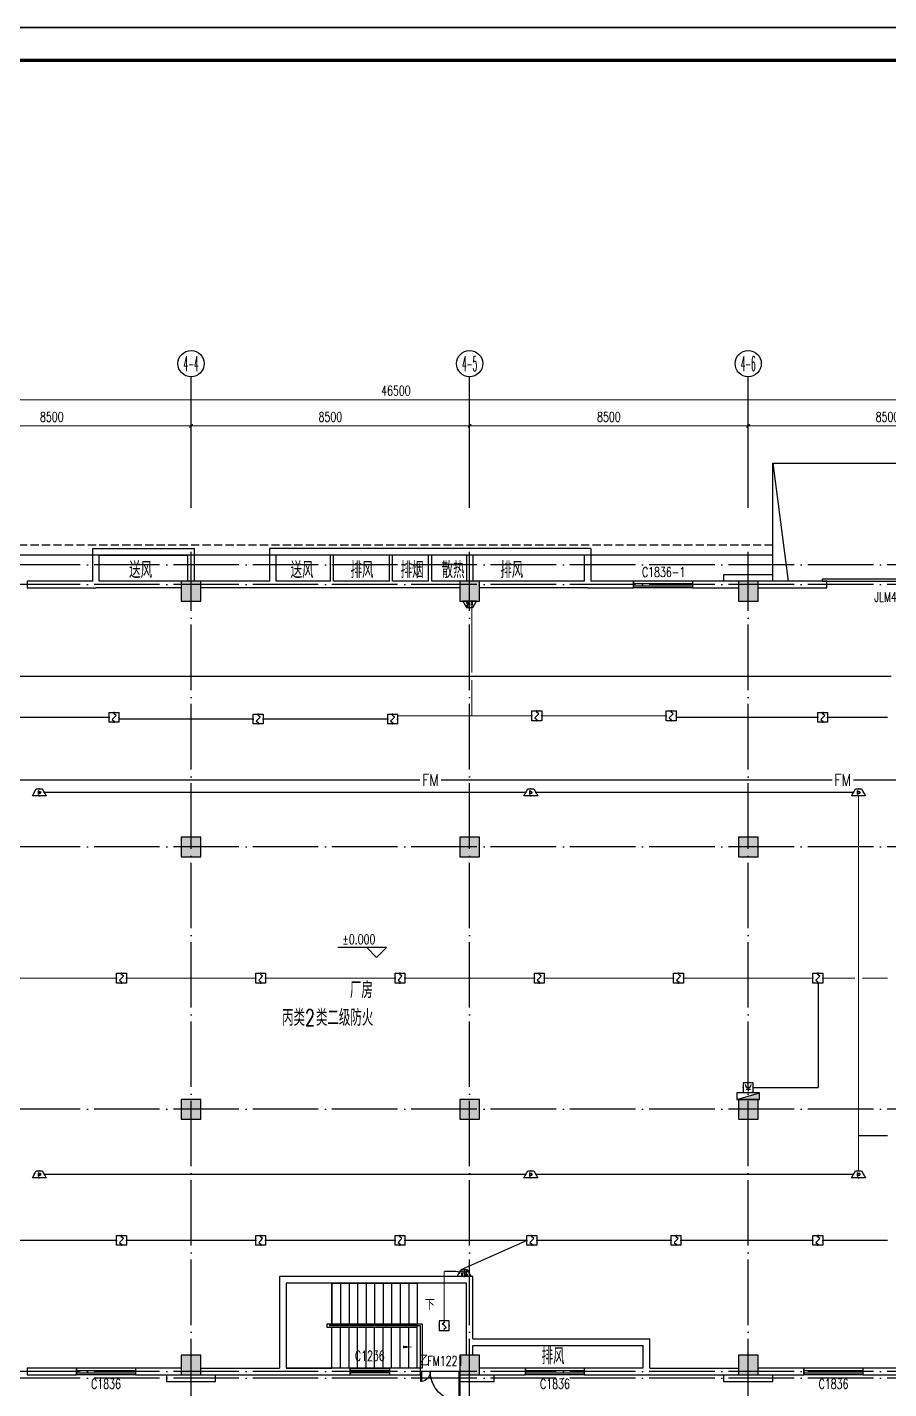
# Model space of a CAD drawing. Extents: x -124594 to 516503, y -3148 to 203159.
# Drawn here: x 31058 to 57349, y 17614 to 59137 of the extents above; entities that cross this region are included whole.
import ezdxf
from ezdxf.enums import TextEntityAlignment as Align

# ---------------------------------------------------------------- set-up
doc = ezdxf.new("R2010")
doc.units = 0
doc.header["$LTSCALE"] = 1000
doc.header["$MEASUREMENT"] = 0
doc.linetypes.add('DASH', pattern=[0.35, 0.25, -0.1])
doc.linetypes.add('DOTE', pattern=[2.42, 2, -0.2, 0.02, -0.2])
for name, color, linetype in [('AXIS', 3, 'Continuous'), ('AXIS_TEXT', 7, 'Continuous'), ('COLUMN', 9, 'Continuous'), ('DIM-消防火灾监控', 3, 'Continuous'), ('DIM_SYMB', 3, 'Continuous'), ('EQUIP-消防', 3, 'Continuous'), ('EQUIP_消火栓', 7, 'Continuous'), ('J-ANNO-标高标注', 144, 'Continuous'), ('J-AXIS-轴线', 1, 'DOTE'), ('J-DOOR-窗', 8, 'Continuous'), ('J-DOOR-门', 8, 'Continuous'), ('J-DRAN-地面及散水', 45, 'Continuous'), ('J-STAIR-楼梯', 142, 'Continuous'), ('J-WALL-墙体', 2, 'Continuous'), ('PUB_HATCH', 8, 'Continuous'), ('PUB_TEXT', 7, 'Continuous'), ('PUB_TITLE', 4, 'Continuous'), ('WINDOW_TEXT', 7, 'Continuous'), ('WIRE-消防', 222, 'Continuous'), ('WIRE-消防广播', 4, 'TG_BC'), ('WIRE-消防火灾监控', 6, 'Continuous'), ('WIRE-消防电话', 4, 'TG_F'), ('打印框线', 7, 'Continuous'), ('标准打印框线2025-06-19-05-44', 7, 'Continuous'), ('装饰柱', 7, 'Continuous')]:
    doc.layers.add(name, color=color, linetype=linetype)
doc.layers.add('建筑底图', color=8, linetype='Continuous', lineweight=5)
doc.styles.add('_TCH_AXIS', font='COMPLEX', dxfattribs={"bigfont": 'GBCBIG'})
doc.styles.add('_TCH_DIM', font='SIMPLEX', dxfattribs={"bigfont": 'GBCBIG'})
doc.styles.add('_TCH_DIM_T3', font='SIMPLEX', dxfattribs={"width": 0.705882, "bigfont": 'GBCBIG'})
doc.styles.add('_TCH_WINDOW', font='SIMPLEX', dxfattribs={"height": 3.5, "bigfont": 'GBCBIG'})
doc.styles.add('_TEL_DIM', font='SIMPLEX', dxfattribs={"width": 0.8, "height": 3.5, "bigfont": 'HZTXT'})
doc.styles.add('COMPLEX', font='COMPLEX')
doc.styles.add('HZ', font='simplex.shx', dxfattribs={"width": 0.7, "bigfont": 'hztxt.shx'})
doc.styles.get("Standard").update_dxf_attribs({"font": 'gbenor.shx', "bigfont": 'gbcbig.shx'})
doc.styles.add('TG_LINETYPE', font='SIMPLEX', dxfattribs={"width": 0.8, "height": 3, "bigfont": 'HZTXT'})
doc.linetypes.add('TG_BC', pattern='A,2,-0.85,["BC",TG_LINETYPE,S=0.1,R=0,X=-0.65,Y=-0.15],0', length=2.85)
doc.linetypes.add('TG_F', pattern='A,2,-0.4,["F",TG_LINETYPE,S=0.1,R=0,X=-0.28,Y=-0.15],0', length=2.4)
doc.dimstyles.new('_TCH_ARCH&&100', dxfattribs={"dimtxt": 297.5, "dimasz": 100, "dimexe": 250, "dimexo": 300, "dimgap": 126.25, "dimtad": 1, "dimdec": 0, "dimzin": 0, "dimdsep": 46, "dimtxsty": '_TCH_DIM_T3', "dimblk": 'ARCHTICK', "dimcen": 0.09, "dimclrt": 7, "dimazin": 2, "dimtfac": 1, "dimtdec": 0, "dimtix": 1, "dimtmove": 2, "dimatfit": 3, "dimfxl": 1, "dimtolj": 1, "dimtzin": 0, "dimarcsym": 0})

# ---------------------------------------------------------------- blocks, each defined once
blk = doc.blocks.new('_AXISO')
blk.add_circle((0, 0), 0.5)
at = {"layer": 'AXIS_TEXT', "style": 'COMPLEX', "width": 1.041667}
blk.add_attdef('A', text='', height=0.56, dxfattribs=at).set_placement((-0.25, -0.28), (0.25, -0.28), align=Align.FIT)
blk = doc.blocks.new('$DorLib2D$00000225')
at = {"color": 0}
for p, q in [((0.475, -0.001), (0.475, 0.752)), ((0.475, 0.752), (0.5, 0.752)), ((0.5, -0.001), (0.5, 0.752)), ((-0.5, 0), (-0.5, 0.252)), ((-0.475, 0.252), (-0.5, 0.252)), ((-0.475, 0), (-0.475, 0.252)), ((-0.475, 0), (-0.5, 0)), ((0.475, -0.001), (0.5, -0.001))]:
    blk.add_line(p, q, dxfattribs=at)
for centre, radius, start, end in [((0.505, -0.002), 0.755, 92.2493, 179.7238), ((-0.501, 0.003), 0.251, 359.7899, 84.0974)]:
    blk.add_arc(centre, radius, start, end, dxfattribs=at)
blk = doc.blocks.new('$TCHSYS$WIN2D')
for p, q in [((-0.5, 0.5), (0.5, 0.5)), ((-0.5, 0.5), (-0.5, -0.5)), ((0.5, 0.5), (0.5, -0.5)), ((0.5, 0.167), (-0.5, 0.167)), ((0.5, -0.167), (-0.5, -0.167)), ((-0.5, -0.5), (0.5, -0.5))]:
    blk.add_line(p, q)
blk = doc.blocks.new('_ArchTick')
at = {"color": 0, "linetype": 'ByBlock', "const_width": 0.4}
blk.add_lwpolyline([(-0.5, -0.5), (0.5, 0.5)], dxfattribs=at)
blk = doc.blocks.new('*D129')
at = {"layer": 'AXIS', "color": 0, "lineweight": -2, "transparency": 16777216}
for p, q in [((19058, 121430), (19058, 124680)), ((65558, 121430), (65558, 124680)), ((19058, 124430), (65558, 124430))]:
    blk.add_line(p, q, dxfattribs=at)
at = {"layer": 'Defpoints', "color": 0, "transparency": 16777216}
for p in [(65558, 124430), (19058, 121130), (65558, 121130)]:
    blk.add_point(p, dxfattribs=at)
at = {"layer": 'AXIS', "color": 0, "lineweight": -2, "transparency": 16777216, "xscale": 100, "yscale": 100, "zscale": 100, "rotation": 180}
blk.add_blockref('_ArchTick', (19058, 124430), dxfattribs=at)
at = {"layer": 'AXIS', "color": 0, "lineweight": -2, "transparency": 16777216, "xscale": 100, "yscale": 100, "zscale": 100}
blk.add_blockref('_ArchTick', (65558, 124430), dxfattribs=at)
at = {"layer": 'AXIS', "color": 7, "transparency": 16777216, "insert": (42308, 124705), "char_height": 297.5, "attachment_point": 5, "style": '_TCH_DIM_T3'}
blk.add_mtext('\\A1;46500', dxfattribs=at)
blk = doc.blocks.new('*D131')
at = {"layer": 'AXIS', "color": 0, "lineweight": -2, "transparency": 16777216}
for p, q in [((53058, 121430), (53058, 123880)), ((61558, 121430), (61558, 123880)), ((53058, 123630), (61558, 123630))]:
    blk.add_line(p, q, dxfattribs=at)
at = {"layer": 'Defpoints', "color": 0, "transparency": 16777216}
for p in [(61558, 123630), (53058, 121130), (61558, 121130)]:
    blk.add_point(p, dxfattribs=at)
at = {"layer": 'AXIS', "color": 0, "lineweight": -2, "transparency": 16777216, "xscale": 100, "yscale": 100, "zscale": 100, "rotation": 180}
blk.add_blockref('_ArchTick', (53058, 123630), dxfattribs=at)
at = {"layer": 'AXIS', "color": 0, "lineweight": -2, "transparency": 16777216, "xscale": 100, "yscale": 100, "zscale": 100}
blk.add_blockref('_ArchTick', (61558, 123630), dxfattribs=at)
at = {"layer": 'AXIS', "color": 7, "transparency": 16777216, "insert": (57308, 123905), "char_height": 297.5, "attachment_point": 5, "style": '_TCH_DIM_T3'}
blk.add_mtext('\\A1;8500', dxfattribs=at)
blk = doc.blocks.new('*D132')
at = {"layer": 'AXIS', "color": 0, "lineweight": -2, "transparency": 16777216}
for p, q in [((44558, 121430), (44558, 123880)), ((53058, 121430), (53058, 123880)), ((44558, 123630), (53058, 123630))]:
    blk.add_line(p, q, dxfattribs=at)
at = {"layer": 'Defpoints', "color": 0, "transparency": 16777216}
for p in [(53058, 123630), (44558, 121130), (53058, 121130)]:
    blk.add_point(p, dxfattribs=at)
at = {"layer": 'AXIS', "color": 0, "lineweight": -2, "transparency": 16777216, "xscale": 100, "yscale": 100, "zscale": 100, "rotation": 180}
blk.add_blockref('_ArchTick', (44558, 123630), dxfattribs=at)
at = {"layer": 'AXIS', "color": 0, "lineweight": -2, "transparency": 16777216, "xscale": 100, "yscale": 100, "zscale": 100}
blk.add_blockref('_ArchTick', (53058, 123630), dxfattribs=at)
at = {"layer": 'AXIS', "color": 7, "transparency": 16777216, "insert": (48808, 123905), "char_height": 297.5, "attachment_point": 5, "style": '_TCH_DIM_T3'}
blk.add_mtext('\\A1;8500', dxfattribs=at)
blk = doc.blocks.new('*D133')
at = {"layer": 'AXIS', "color": 0, "lineweight": -2, "transparency": 16777216}
for p, q in [((36058, 121430), (36058, 123880)), ((44558, 121430), (44558, 123880)), ((36058, 123630), (44558, 123630))]:
    blk.add_line(p, q, dxfattribs=at)
at = {"layer": 'Defpoints', "color": 0, "transparency": 16777216}
for p in [(44558, 123630), (36058, 121130), (44558, 121130)]:
    blk.add_point(p, dxfattribs=at)
at = {"layer": 'AXIS', "color": 0, "lineweight": -2, "transparency": 16777216, "xscale": 100, "yscale": 100, "zscale": 100, "rotation": 180}
blk.add_blockref('_ArchTick', (36058, 123630), dxfattribs=at)
at = {"layer": 'AXIS', "color": 0, "lineweight": -2, "transparency": 16777216, "xscale": 100, "yscale": 100, "zscale": 100}
blk.add_blockref('_ArchTick', (44558, 123630), dxfattribs=at)
at = {"layer": 'AXIS', "color": 7, "transparency": 16777216, "insert": (40308, 123905), "char_height": 297.5, "attachment_point": 5, "style": '_TCH_DIM_T3'}
blk.add_mtext('\\A1;8500', dxfattribs=at)
blk = doc.blocks.new('*D134')
at = {"layer": 'AXIS', "color": 0, "lineweight": -2, "transparency": 16777216}
for p, q in [((27558, 121430), (27558, 123880)), ((36058, 121430), (36058, 123880)), ((27558, 123630), (36058, 123630))]:
    blk.add_line(p, q, dxfattribs=at)
at = {"layer": 'Defpoints', "color": 0, "transparency": 16777216}
for p in [(36058, 123630), (27558, 121130), (36058, 121130)]:
    blk.add_point(p, dxfattribs=at)
at = {"layer": 'AXIS', "color": 0, "lineweight": -2, "transparency": 16777216, "xscale": 100, "yscale": 100, "zscale": 100, "rotation": 180}
blk.add_blockref('_ArchTick', (27558, 123630), dxfattribs=at)
at = {"layer": 'AXIS', "color": 0, "lineweight": -2, "transparency": 16777216, "xscale": 100, "yscale": 100, "zscale": 100}
blk.add_blockref('_ArchTick', (36058, 123630), dxfattribs=at)
at = {"layer": 'AXIS', "color": 7, "transparency": 16777216, "insert": (31808, 123905), "char_height": 297.5, "attachment_point": 5, "style": '_TCH_DIM_T3'}
blk.add_mtext('\\A1;8500', dxfattribs=at)
blk = doc.blocks.new('_FZH')
blk.add_lwpolyline([(-0.5, -0.5), (0.5, -0.5), (0.5, 0.5), (-0.5, 0.5)], close=True)
at = {"layer": 'PUB_HATCH'}
blk.add_solid([(-0.5, -0.5), (0.5, -0.5), (-0.5, 0.5), (0.5, 0.5)], dxfattribs=at)
blk = doc.blocks.new('$DorLib2D$00000126')
at = {"color": 0, "linetype": 'Continuous'}
for p, q in [((-0.532, 0.5), (-0.532, 0.9)), ((0.532, 0.9), (0.532, 0.5))]:
    blk.add_line(p, q, dxfattribs=at)
at = {"color": 0, "linetype": 'DASH'}
for p, q in [((-0.532, 0.9), (0.532, 0.9)), ((-0.532, 0.5), (0.532, 0.5))]:
    blk.add_line(p, q, dxfattribs=at)
blk = doc.blocks.new('$Equip$00002649')
for p, q in [((-0.5, 0.5), (-0.5, -0.5)), ((0.5, 0.5), (-0.5, 0.5)), ((-0.2, 0.2), (0.05, 0.4)), ((0, 0), (-0.2, 0.2)), ((0, 0), (0.2, -0.2)), ((0.5, -0.5), (0.5, 0.5)), ((-0.5, -0.5), (0.5, -0.5)), ((0.2, -0.2), (-0.05, -0.4))]:
    blk.add_line(p, q)
at = {"const_width": 0.0667}
blk.add_lwpolyline([(-0.5, 0.5), (0.5, 0.5), (0.5, -0.5), (-0.5, -0.5), (-0.5, 0.5), (0.5, 0.5)], dxfattribs=at)
for p in [(-0.5, 0), (0, 0.5), (0.5, 0), (0, -0.5)]:
    blk.add_point(p)
at = {"color": 7, "flags": 1}
for tag, height, p in [('A', 0.00002, (0, 0)), ('B', 0.4, (0.76, -0.21))]:
    blk.add_attdef(tag, text='', height=height, dxfattribs=at).set_placement(p, align=Align.MIDDLE_CENTER)
blk = doc.blocks.new('$equip$00002679')
for p, q in [((-0.3, 0.7), (-0.7, 0)), ((-0.7, 0), (0.7, 0)), ((0.3, 0.7), (-0.3, 0.7)), ((0.3, 0.7), (-0.3, 0.7)), ((-0.26, 0.25), (-0.3, 0.57)), ((-0.3, 0.57), (-0.13, 0.49)), ((-0.3, 0.25), (-0.3, 0.11)), ((-0.13, 0.25), (-0.3, 0.25)), ((-0.3, 0.11), (-0.13, 0.11)), ((-0.13, 0.49), (-0.17, 0.25)), ((-0.13, 0.11), (-0.13, 0.25)), ((0, 0.7), (0, 0)), ((0.17, 0.11), (0.17, 0.34)), ((0.29, 0.11), (0.17, 0.11)), ((0.29, 0.34), (0.29, 0.11)), ((0.7, 0), (0.3, 0.7))]:
    blk.add_line(p, q)
at = {"const_width": 0.0667}
blk.add_lwpolyline([(-0.3, 0.7), (0.3, 0.7), (0.7, 0), (-0.7, 0), (-0.3, 0.7), (0.3, 0.7)], dxfattribs=at)
blk.add_lwpolyline([(-0.3, 0.7), (0.3, 0.7), (0.7, 0), (-0.7, 0), (-0.3, 0.7), (0.3, 0.7)], dxfattribs=at)
blk.add_circle((0.23, 0.43), 0.111)
for p in [(-0.5, 0.35), (0, 0.7), (0, 0), (0.5, 0.35)]:
    blk.add_point(p)
at = {"color": 7, "flags": 1}
for tag, height, p in [('A', 0.00002, (0, 0)), ('B', 0.4, (0.96, 0.3))]:
    blk.add_attdef(tag, text='', height=height, dxfattribs=at).set_placement(p, align=Align.MIDDLE_CENTER)
blk = doc.blocks.new('$equip$00002677')
for p, q in [((-0.3, 0.7), (-0.7, 0)), ((-0.7, 0), (0.7, 0)), ((0.3, 0.7), (-0.3, 0.7)), ((-0.12, 0.42), (-0.12, 0.26)), ((-0.12, 0.42), (-0.04, 0.42)), ((-0.04, 0.26), (-0.12, 0.26)), ((-0.04, 0.42), (0.12, 0.5)), ((-0.04, 0.42), (-0.04, 0.26)), ((0.12, 0.17), (-0.04, 0.26)), ((0.12, 0.5), (0.12, 0.17)), ((0.7, 0), (0.3, 0.7))]:
    blk.add_line(p, q)
at = {"const_width": 0.0667}
blk.add_lwpolyline([(-0.3, 0.7), (0.3, 0.7), (0.7, 0), (-0.7, 0), (-0.3, 0.7), (0.3, 0.7)], dxfattribs=at)
blk.add_lwpolyline([(-0.3, 0.7), (0.3, 0.7), (0.7, 0), (-0.7, 0), (-0.3, 0.7), (0.3, 0.7)], dxfattribs=at)
for p in [(-0.5, 0.35), (0, 0.7), (0, 0), (0.5, 0.35)]:
    blk.add_point(p)
at = {"color": 7, "flags": 1}
for tag, height, p in [('A', 0.00002, (0, 0)), ('B', 0.4, (0.96, 0.3))]:
    blk.add_attdef(tag, text='', height=height, dxfattribs=at).set_placement(p, align=Align.MIDDLE_CENTER)
blk = doc.blocks.new('$equip$00002656')
for p, q in [((-0.5, 1), (-0.5, 0)), ((0.5, 1), (-0.5, 1)), ((-0.5, 0), (0.5, 0)), ((-0.22, 0.33), (0.22, 0.33)), ((0, 0.5), (0, 0.15)), ((0.5, 0), (0.5, 1))]:
    blk.add_line(p, q)
at = {"const_width": 0.0667}
blk.add_lwpolyline([(-0.5, 1), (0.5, 1), (0.5, 0), (-0.5, 0), (-0.5, 1), (0.5, 1)], dxfattribs=at)
blk.add_arc((0, 0.8), 0.3, 180, 0)
for p in [(-0.5, 0.5), (0, 1), (0, 0), (0.5, 0.5)]:
    blk.add_point(p)
at = {"color": 7, "flags": 1}
for tag, height, p in [('A', 0.00002, (0, 0)), ('B', 0.4, (0.76, 0.29))]:
    blk.add_attdef(tag, text='', height=height, dxfattribs=at).set_placement(p, align=Align.MIDDLE_CENTER)
blk = doc.blocks.new('$TwtSys$00000434')
for p, q in [((-0.5, 0.5), (-0.5, -0.5)), ((-0.5, -0.5), (0.5, 0.5)), ((0.5, 0.5), (-0.5, 0.5)), ((0.5, -0.5), (0.5, 0.5)), ((-0.5, -0.5), (0.5, -0.5))]:
    blk.add_line(p, q)
blk.add_solid([(0.5, -0.5), (0.5, 0.5), (-0.5, -0.5)])
blk = doc.blocks.new('DFDFFSDVG')
at = {"color": 8, "linetype": 'DASH'}
blk.add_lwpolyline([(48058.3, 118890.8), (48058.3, 119690.8), (44658.3, 119690.8), (44658.3, 118890.8)], close=True, dxfattribs=at)
at = {"layer": 'AXIS', "color": 8}
for p, q in [((36058.3, 121129.9), (36058.3, 125129.9)), ((44558.3, 121129.9), (44558.3, 125129.9)), ((53058.3, 121129.9), (53058.3, 125129.9))]:
    blk.add_line(p, q, dxfattribs=at)
at = {"layer": 'DIM_SYMB', "color": 8}
blk.add_lwpolyline([(43088.3, 96840.8, 0, 0, 0), (39658.3, 96840.8, 0, 0, 0), (39658.3, 95540.8, 0, 0, 0), (42828.3, 95540.8, 0, 80, 0), (42528.3, 95540.8, 0, 0, 0)], format="xyseb", dxfattribs=at)
at = {"layer": 'J-ANNO-标高标注', "color": 8}
for p, q in [((42017.7, 107721.1), (40539.7, 107721.1)), ((41717.7, 107421.1), (41417.7, 107721.1)), ((41717.7, 107421.1), (42017.7, 107721.1))]:
    blk.add_line(p, q, dxfattribs=at)
at = {"layer": 'J-AXIS-轴线', "color": 8}
for p, q in [((36058.3, 93790.8), (36058.3, 119790.8)), ((44558.3, 93790.8), (44558.3, 119790.8)), ((53058.3, 93790.8), (53058.3, 119790.8)), ((66558.3, 119390.8), (18058.3, 119390.8)), ((66558.3, 118790.8), (18058.3, 118790.8)), ((66558.3, 110790.8), (18058.3, 110790.8)), ((66558.3, 102790.8), (18058.3, 102790.8)), ((66558.3, 94790.8), (18058.3, 94790.8)), ((66558.3, 94590.8), (18058.3, 94590.8))]:
    blk.add_line(p, q, dxfattribs=at)
at = {"layer": 'J-DRAN-地面及散水', "color": 8, "linetype": 'DASH'}
blk.add_lwpolyline([(53808.3, 119990.8), (26558.3, 119990.8)], dxfattribs=at)
at = {"layer": 'J-DRAN-地面及散水', "color": 8}
blk.add_lwpolyline([(53808.3, 119690.8), (26558.3, 119690.8)], dxfattribs=at)
at = {"layer": 'J-STAIR-楼梯', "color": 8}
for p, q in [((40358.3, 97490.8), (38958.3, 97490.8)), ((38958.3, 97490.8), (38958.3, 94890.8)), ((40358.3, 97490.8), (42958.3, 97490.8)), ((40358.3, 97490.8), (40358.3, 96250.8)), ((40358.3, 96250.8), (40358.3, 97490.8)), ((40618.3, 97490.8), (40618.3, 96250.8)), ((40878.3, 97490.8), (40878.3, 96250.8)), ((41138.3, 97490.8), (41138.3, 96250.8)), ((41398.3, 97490.8), (41398.3, 96250.8)), ((41658.3, 97490.8), (41658.3, 96250.8)), ((41918.3, 97490.8), (41918.3, 96250.8)), ((42178.3, 97490.8), (42178.3, 96250.8)), ((42438.3, 97490.8), (42438.3, 96250.8)), ((42698.3, 97490.8), (42698.3, 96250.8)), ((42958.3, 97490.8), (42958.3, 96250.8)), ((40208.3, 96130.8), (40208.3, 96250.8)), ((40208.3, 96250.8), (43108.3, 96250.8)), ((42958.3, 96130.8), (40208.3, 96130.8)), ((42958.3, 96190.8), (40268.3, 96190.8)), ((40268.3, 96190.8), (40268.3, 96190.8)), ((40268.3, 96190.8), (43048.3, 96190.8)), ((42958.3, 96190.8), (40358.3, 96190.8)), ((40358.3, 96190.8), (42958.3, 96190.8)), ((40358.3, 94890.8), (40358.3, 96130.8)), ((40358.3, 94890.8), (40358.3, 96130.8)), ((40618.3, 94890.8), (40618.3, 96130.8)), ((40878.3, 94890.8), (40878.3, 96130.8)), ((41138.3, 94890.8), (41138.3, 96130.8)), ((41398.3, 94890.8), (41398.3, 96130.8)), ((41658.3, 94890.8), (41658.3, 96130.8)), ((41918.3, 94890.8), (41918.3, 96130.8)), ((42178.3, 94890.8), (42178.3, 96130.8)), ((42438.3, 94890.8), (42438.3, 96130.8)), ((42698.3, 94890.8), (42698.3, 96130.8)), ((42958.3, 96130.8), (42958.3, 96190.8)), ((42958.3, 96130.8), (42958.3, 96190.8)), ((42958.3, 96190.8), (42958.3, 96190.8)), ((42958.3, 94890.8), (42958.3, 96130.8)), ((43048.3, 96190.8), (43048.3, 94890.8)), ((43108.3, 96250.8), (43108.3, 94890.8)), ((38958.3, 94890.8), (40358.3, 94890.8)), ((42958.3, 94890.8), (40358.3, 94890.8)), ((43108.3, 94890.8), (43048.3, 94890.8))]:
    blk.add_line(p, q, dxfattribs=at)
for points in [[(53808.3, 118890.8), (53808.3, 122490.8), (65558.3, 122490.8), (65658.3, 122490.8), (65658.3, 119490.8)], [(53808.3, 122490.8), (54278.3, 118890.8)]]:
    blk.add_lwpolyline(points, dxfattribs=at)
at = {"layer": 'J-WALL-墙体', "color": 8}
for p, q in [((33058.3, 119890.8), (36158.3, 119890.8)), ((33058.3, 118890.8), (33058.3, 119890.8)), ((33258.3, 119690.8), (35958.3, 119690.8)), ((33258.3, 118890.8), (33258.3, 119690.8)), ((35958.3, 118890.8), (35958.3, 119690.8)), ((36158.3, 118890.8), (36158.3, 119890.8)), ((40358.3, 119890.8), (38458.3, 119890.8)), ((38458.3, 118890.8), (38458.3, 119890.8)), ((40308.3, 119690.8), (38658.3, 119690.8)), ((38658.3, 118890.8), (38658.3, 119690.8)), ((40308.3, 118890.8), (40308.3, 119690.8)), ((42158.3, 119890.8), (40358.3, 119890.8)), ((40408.3, 118890.8), (40408.3, 119690.8)), ((42108.3, 119690.8), (40408.3, 119690.8)), ((42108.3, 118890.8), (42108.3, 119690.8)), ((43358.3, 119890.8), (42158.3, 119890.8)), ((42208.3, 118890.8), (42208.3, 119690.8)), ((43308.3, 119690.8), (42208.3, 119690.8)), ((43308.3, 118890.8), (43308.3, 119690.8)), ((44558.3, 119890.8), (43358.3, 119890.8)), ((43408.3, 118890.8), (43408.3, 119690.8)), ((44458.3, 119690.8), (43408.3, 119690.8)), ((44458.3, 119690.8), (44458.3, 118890.8)), ((48258.3, 119890.8), (44558.3, 119890.8)), ((44658.3, 119690.8), (44658.3, 118890.8)), ((48058.3, 119690.8), (44658.3, 119690.8)), ((48058.3, 119690.8), (48058.3, 118890.8)), ((48258.3, 119890.8), (48258.3, 118890.8)), ((33058.3, 118890.8), (31058.3, 118890.8)), ((31058.3, 118890.8), (31058.3, 118690.8)), ((35758.3, 118890.8), (33258.3, 118890.8)), ((38458.3, 118890.8), (36358.3, 118890.8)), ((40308.3, 118890.8), (38658.3, 118890.8)), ((42108.3, 118890.8), (40408.3, 118890.8)), ((43308.3, 118890.8), (42208.3, 118890.8)), ((44258.3, 118890.8), (43408.3, 118890.8)), ((48058.3, 118890.8), (44858.3, 118890.8)), ((49558.3, 118890.8), (48258.3, 118890.8)), ((49558.3, 118690.8), (49558.3, 118890.8)), ((52758.3, 118890.8), (51358.3, 118890.8)), ((51358.3, 118890.8), (51358.3, 118690.8)), ((55458.3, 118890.8), (53358.3, 118890.8)), ((55458.3, 118690.8), (55458.3, 118890.8)), ((31058.3, 118690.8), (33158.3, 118690.8)), ((35758.3, 118690.8), (33158.3, 118690.8)), ((38558.3, 118690.8), (36358.3, 118690.8)), ((40358.3, 118690.8), (38558.3, 118690.8)), ((42158.3, 118690.8), (40358.3, 118690.8)), ((43358.3, 118690.8), (42158.3, 118690.8)), ((44258.3, 118690.8), (43358.3, 118690.8)), ((48158.3, 118690.8), (44858.3, 118690.8)), ((48158.3, 118690.8), (49558.3, 118690.8)), ((51358.3, 118690.8), (52758.3, 118690.8)), ((53358.3, 118690.8), (55458.3, 118690.8)), ((44658.3, 97690.8), (38758.3, 97690.8)), ((38758.3, 97690.8), (38758.3, 94890.8)), ((44658.3, 95790.8), (44658.3, 97690.8)), ((44458.3, 97490.8), (38958.3, 97490.8)), ((38958.3, 97490.8), (38958.3, 94890.8)), ((44458.3, 95690.8), (44458.3, 97490.8)), ((44458.3, 95290.8), (44458.3, 95690.8)), ((44658.3, 95790.8), (50058.3, 95790.8)), ((44658.3, 95290.8), (44658.3, 95590.8)), ((44658.3, 95590.8), (49858.3, 95590.8)), ((49858.3, 94890.8), (49858.3, 95590.8)), ((50058.3, 94890.8), (50058.3, 95790.8)), ((32558.3, 94890.8), (31058.3, 94890.8)), ((31058.3, 94890.8), (31058.3, 94690.8)), ((31058.3, 94690.8), (32558.3, 94690.8)), ((32558.3, 94690.8), (32558.3, 94890.8)), ((35758.3, 94890.8), (34358.3, 94890.8)), ((34358.3, 94890.8), (34358.3, 94690.8)), ((34358.3, 94690.8), (35758.3, 94690.8)), ((36358.3, 94890.8), (38758.3, 94890.8)), ((36358.3, 94690.8), (38858.3, 94690.8)), ((38858.3, 94690.8), (40908.3, 94690.8)), ((40908.3, 94890.8), (38958.3, 94890.8)), ((40908.3, 94690.8), (40908.3, 94890.8)), ((43058.3, 94890.8), (42108.3, 94890.8)), ((42108.3, 94890.8), (42108.3, 94690.8)), ((42108.3, 94690.8), (43058.3, 94690.8)), ((43058.3, 94690.8), (43058.3, 94890.8)), ((46258.3, 94890.8), (44858.3, 94890.8)), ((44858.3, 94690.8), (46258.3, 94690.8)), ((46258.3, 94690.8), (46258.3, 94890.8)), ((49858.3, 94890.8), (48058.3, 94890.8)), ((48058.3, 94890.8), (48058.3, 94690.8)), ((48058.3, 94690.8), (49958.3, 94690.8)), ((49958.3, 94690.8), (52758.3, 94690.8)), ((50058.3, 94890.8), (52758.3, 94890.8)), ((54758.3, 94890.8), (53358.3, 94890.8)), ((53358.3, 94690.8), (54758.3, 94690.8)), ((54758.3, 94690.8), (54758.3, 94890.8)), ((57957.5, 94890.8), (56558.3, 94890.8)), ((56558.3, 94890.8), (56558.3, 94690.8)), ((56558.3, 94690.8), (57957.5, 94690.8))]:
    blk.add_line(p, q, dxfattribs=at)
at = {"layer": '装饰柱', "color": 8}
for points in [[(53808.3, 118890.8), (53808.3, 119090.8), (52308.3, 119090.8), (52308.3, 118890.8)], [(35308.3, 94690.8), (35308.3, 94490.8), (36808.3, 94490.8), (36808.3, 94690.8)], [(44258.3, 94690.8), (44258.3, 94490.8), (45308.3, 94490.8), (45308.3, 94690.8)], [(52308.3, 94690.8), (52308.3, 94490.8), (53808.3, 94490.8), (53808.3, 94690.8)]]:
    blk.add_lwpolyline(points, dxfattribs=at)
at = {"layer": 'AXIS', "color": 8}
ref = blk.add_blockref('_AXISO', (36058.3, 125529.9), dxfattribs=dict(at, xscale=800, yscale=800, zscale=800))
ref.add_attrib('A', '4-4', dxfattribs={"layer": 'AXIS_TEXT', "color": 8, "height": 452.55, "style": '_TCH_AXIS', "width": 0.333333}).set_placement((35832.1, 125303.6), (36284.6, 125303.6), align=Align.FIT)
ref = blk.add_blockref('_AXISO', (44558.3, 125529.9), dxfattribs=dict(at, xscale=800, yscale=800, zscale=800))
ref.add_attrib('A', '4-5', dxfattribs={"layer": 'AXIS_TEXT', "color": 8, "height": 452.55, "style": '_TCH_AXIS', "width": 0.344262}).set_placement((44332.1, 125303.6), (44784.6, 125303.6), align=Align.FIT)
ref = blk.add_blockref('_AXISO', (53058.3, 125529.9), dxfattribs=dict(at, xscale=800, yscale=800, zscale=800))
ref.add_attrib('A', '4-6', dxfattribs={"layer": 'AXIS_TEXT', "color": 8, "height": 452.55, "style": '_TCH_AXIS', "width": 0.344262}).set_placement((52832.1, 125303.6), (53284.6, 125303.6), align=Align.FIT)
at = {"layer": 'COLUMN', "color": 8, "xscale": 600, "yscale": 600, "zscale": 600, "rotation": 90}
for p in [(36058.3, 118590.8), (44558.3, 118590.8), (53058.3, 118590.8), (36058.3, 110790.8), (44558.3, 110790.8), (53058.3, 110790.8), (36058.3, 102790.8), (44558.3, 102790.8), (53058.3, 102790.8), (36058.3, 94990.8), (44558.3, 94990.8), (53058.3, 94990.8)]:
    blk.add_blockref('_FZH', p, dxfattribs=at)
at = {"layer": 'J-DOOR-窗', "color": 8}
ref = blk.add_blockref('$TCHSYS$WIN2D', (50458.3, 118790.8), dxfattribs=dict(at, xscale=1800, yscale=-200, zscale=200, rotation=180))
ref.add_attrib('A', 'C1836-1', (49818.3, 119023.8), dxfattribs={"layer": 'WINDOW_TEXT', "color": 8, "height": 297.5, "style": '_TCH_WINDOW', "width": 0.705882})
ref = blk.add_blockref('$TCHSYS$WIN2D', (41508.3, 94790.8), dxfattribs=dict(at, xscale=1200, yscale=200, zscale=200))
ref.add_attrib('A', 'C1236', (41058.3, 95122.5), dxfattribs={"layer": 'WINDOW_TEXT', "color": 8, "height": 297.5, "style": '_TCH_WINDOW', "width": 0.705882})
ref = blk.add_blockref('$TCHSYS$WIN2D', (33458.3, 94790.8), dxfattribs=dict(at, xscale=-1800, yscale=200, zscale=200))
ref.add_attrib('A', 'C1836', (33008.3, 94267), dxfattribs={"layer": 'WINDOW_TEXT', "color": 8, "height": 297.5, "style": '_TCH_WINDOW', "width": 0.705882})
at = {"layer": 'J-DOOR-窗', "color": 8, "xscale": 1200, "yscale": -1200, "zscale": 200}
blk.add_blockref('$DorLib2D$00000225', (43658.3, 94790.8), dxfattribs=at)
at = {"layer": 'J-DOOR-窗', "color": 8}
ref = blk.add_blockref('$TCHSYS$WIN2D', (47158.3, 94790.8), dxfattribs=dict(at, xscale=-1800, yscale=200, zscale=200))
ref.add_attrib('A', 'C1836', (46708.3, 94267), dxfattribs={"layer": 'WINDOW_TEXT', "color": 8, "height": 297.5, "style": '_TCH_WINDOW', "width": 0.705882})
ref = blk.add_blockref('$TCHSYS$WIN2D', (55658.3, 94790.8), dxfattribs=dict(at, xscale=-1800, yscale=200, zscale=200))
ref.add_attrib('A', 'C1836', (55208.3, 94267), dxfattribs={"layer": 'WINDOW_TEXT', "color": 8, "height": 297.5, "style": '_TCH_WINDOW', "width": 0.705882})
at = {"layer": 'J-DOOR-门', "color": 8}
ref = blk.add_blockref('$DorLib2D$00000126', (57558.3, 118790.8), dxfattribs=dict(at, xscale=-4200, yscale=-200, zscale=200, rotation=180))
ref.add_attrib('A', 'JLM4245', (56903.3, 118267), dxfattribs={"layer": 'WINDOW_TEXT', "color": 8, "height": 297.5, "style": '_TCH_WINDOW', "width": 0.705882})
at = {"layer": 'DIM_SYMB', "color": 7, "style": '_TCH_DIM'}
blk.add_text('下', height=337.6, dxfattribs=at).set_placement((43193.3, 96665.8))
at = {"layer": 'J-ANNO-标高标注', "color": 7, "style": '_TCH_DIM', "width": 0.705882}
blk.add_text('%%P0.000', height=297.5, dxfattribs=at).set_placement((40674.7, 107826.1))
at = {"layer": 'PUB_TEXT', "color": 8, "style": 'HZ', "width": 0.7}
for s, p in [('送风', (34169, 118987.5)), ('送风', (39094.5, 118987.5)), ('排风', (40923, 118987.5)), ('排烟', (42451.5, 118987.5)), ('散热', (43702.5, 118987.5)), ('排风', (45495.5, 118987.5)), ('厂房', (40905.3, 106177.4)), ('丙类', (38835.8, 105333.2)), ('类二级防火', (39869.1, 105333.2)), ('2', (39535.8, 105333.2)), ('排风', (46754, 95010.5))]:
    blk.add_text(s, height=500, dxfattribs=at).set_placement(p)
at = {"layer": 'WINDOW_TEXT', "color": 8, "style": '_TCH_WINDOW'}
blk.add_text('乙', height=337.6, dxfattribs=at).set_placement((43024.1, 94966.2))
at = {"layer": 'WINDOW_TEXT', "color": 8, "style": '_TCH_WINDOW', "width": 0.705882}
blk.add_text('FM1221', height=297.5, dxfattribs=at).set_placement((43269.9, 94966.2))
at = {"layer": 'AXIS', "color": 8}
for p1, p2, distance, picture, middle in [((19058.3, 121129.9), (65558.3, 121129.9), 3300, '*D129', (42308.3, 124704.9)), ((27558.3, 121129.9), (36058.3, 121129.9), 2500, '*D134', (31808.3, 123904.9)), ((36058.3, 121129.9), (44558.3, 121129.9), 2500, '*D133', (40308.3, 123904.9)), ((44558.3, 121129.9), (53058.3, 121129.9), 2500, '*D132', (48808.3, 123904.9)), ((53058.3, 121129.9), (61558.3, 121129.9), 2500, '*D131', (57308.3, 123904.9))]:
    dim = blk.add_aligned_dim(p1=p1, p2=p2, distance=distance, dimstyle='_TCH_ARCH&&100', dxfattribs=at)
    dim.commit()
    dim.dimension.update_dxf_attribs({"geometry": picture, "text_midpoint": middle})

msp = doc.modelspace()

# ---------------------------------------------------------------- linework, layer by layer
at = {"layer": 'PUB_TITLE'}
msp.add_lwpolyline([(-2710, -273), (81390, -273), (81390, 59127), (-2710, 59127)], close=True, dxfattribs=at)
at = {"layer": 'PUB_TITLE', "const_width": 100}
msp.add_lwpolyline([(-210, 727), (80390, 727), (80390, 58127), (-210, 58127)], close=True, dxfattribs=at)
at = {"layer": 'WIRE-消防', "const_width": 35}
for points in [[(44628, 39454), (44628, 41429)], [(44628, 38139), (44628, 39230)], [(33558, 38089), (29758, 38089)], [(37958, 38039), (33858, 38039)], [(42058, 38039), (38258, 38039)], [(44628, 38139), (42358, 38139)], [(46458, 38139), (44628, 38139)], [(50558, 38139), (46758, 38139)], [(55183, 38089), (50858, 38089)], [(57314, 38089), (55483, 38089)], [(33783, 30139), (29833, 30139)], [(38033, 30139), (34083, 30139)], [(42283, 30139), (38333, 30139)], [(46533, 30139), (42583, 30139)], [(50783, 30139), (46833, 30139)], [(55033, 30139), (51083, 30139)], [(55200, 26799), (55200, 29989)], [(56313, 30139), (55333, 30139)], [(57314, 30139), (56538, 30139)], [(53208, 26799), (55200, 26799)], [(33783, 22139), (29833, 22139)], [(38033, 22139), (34083, 22139)], [(42283, 22139), (38333, 22139)], [(46308, 22139), (42583, 22139)], [(44303, 21248), (46308, 22139)], [(50708, 22139), (46608, 22139)], [(55033, 22139), (51008, 22139)], [(57314, 22139), (55333, 22139)], [(43783, 19689), (43783, 21194)], [(43783, 21194), (44129, 21194)], [(44144, 21193), (44262, 21176)]]:
    msp.add_lwpolyline(points, dxfattribs=at)
msp.add_lwpolyline([(44144, 21193, 0.035687), (44129, 21194)], format="xyb", dxfattribs=at)
at = {"layer": 'WIRE-消防广播', "const_width": 35}
for points in [[(46275, 35803), (31576, 35803)], [(56275, 35803), (46576, 35803)], [(56425, 24259), (56425, 35698)], [(57174, 25333), (56425, 25333)], [(57314, 25333), (57174, 25333)], [(46275, 24154), (31576, 24154)], [(56275, 24154), (46576, 24154)]]:
    msp.add_lwpolyline(points, dxfattribs=at)
at = {"layer": 'WIRE-消防火灾监控', "const_width": 35}
for points in [[(27301, 36178), (43044, 36178)], [(43684, 36178), (55622, 36178)], [(56262, 36178), (60090, 36178)]]:
    msp.add_lwpolyline(points, dxfattribs=at)
at = {"layer": 'WIRE-消防电话', "const_width": 35}
msp.add_lwpolyline([(23458, 39342), (57427, 39342)], dxfattribs=at)
at = {"layer": '打印框线'}
msp.add_lwpolyline([(-2710, -273), (-2710, 59127), (81390, 59127), (81390, -273)], close=True, dxfattribs=at)
at = {"layer": '标准打印框线2025-06-19-05-44', "const_width": 20}
msp.add_lwpolyline([(-2710, -273), (81390, -273), (81390, 59127), (-2710, 59127)], close=True, dxfattribs=at)

# ---------------------------------------------------------------- block references
at = {"layer": 'EQUIP-消防', "xscale": -300, "yscale": 300, "zscale": 300, "rotation": 180}
msp.add_blockref('$equip$00002679', (44558, 41639), dxfattribs=at)
at = {"layer": 'EQUIP-消防', "yscale": 300, "zscale": 300}
for name, p, xscale in [('$Equip$00002649', (33708, 38089), -300), ('$Equip$00002649', (46608, 38139), -300), ('$Equip$00002649', (50708, 38139), -300), ('$Equip$00002649', (55333, 38089), -300), ('$Equip$00002649', (38108, 38039), -300), ('$Equip$00002649', (42208, 38039), -300), ('$equip$00002677', (31425, 35698), -300), ('$equip$00002677', (46425, 35698), -300), ('$equip$00002677', (56425, 35698), -300), ('$Equip$00002649', (33933, 30139), -300), ('$Equip$00002649', (38183, 30139), -300), ('$Equip$00002649', (42433, 30139), -300), ('$Equip$00002649', (46683, 30139), -300), ('$Equip$00002649', (50933, 30139), -300), ('$Equip$00002649', (55183, 30139), -300), ('$equip$00002656', (53058, 26649), 300), ('$equip$00002677', (31425, 24049), -300), ('$equip$00002677', (46425, 24049), -300), ('$equip$00002677', (56425, 24049), -300), ('$Equip$00002649', (33933, 22139), -300), ('$Equip$00002649', (38183, 22139), -300), ('$Equip$00002649', (42433, 22139), -300), ('$Equip$00002649', (46458, 22139), -300), ('$Equip$00002649', (50858, 22139), -300), ('$Equip$00002649', (55183, 22139), -300), ('$equip$00002679', (44393, 21039), -300), ('$Equip$00002649', (43783, 19539), 300)]:
    msp.add_blockref(name, p, dxfattribs=dict(at, xscale=xscale))
at = {"layer": 'EQUIP_消火栓', "xscale": 700, "yscale": 200, "zscale": 700}
msp.add_blockref('$TwtSys$00000434', (53058, 26539), dxfattribs=at)
at = {"layer": '建筑底图'}
msp.add_blockref('DFDFFSDVG', (0, -76652), dxfattribs=at)

# ---------------------------------------------------------------- texts
at = {"layer": 'DIM-消防火灾监控', "style": '_TEL_DIM', "width": 0.8}
for p in [(43364, 36178), (55942, 36178)]:
    msp.add_text('FM', height=350, dxfattribs=at).set_placement(p, align=Align.MIDDLE_CENTER)

doc.saveas('drawing.dxf')
